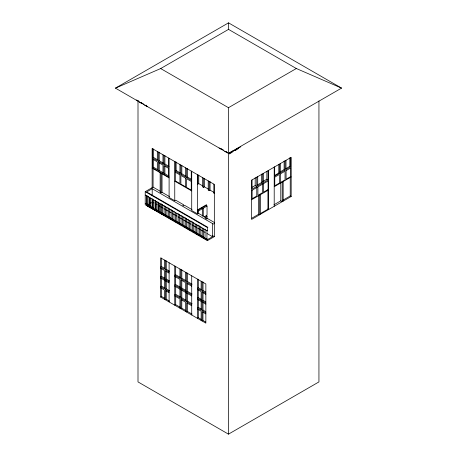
<?xml version="1.0" encoding="UTF-8"?>
<svg xmlns="http://www.w3.org/2000/svg" width="457" height="457" viewBox="0 0 457 457"><rect width="100%" height="100%" fill="white"/><g stroke="black" fill="none" stroke-linecap="round" stroke-linejoin="round"><path stroke-width="0.69" d="M185.268 217.635L185.268 226.404L184.799 226.672L146.628 205.547L146.628 195.87L147.103 195.602L147.103 204.365L148.297 205.084L147.103 204.365L146.628 204.639L205.998 238.914L205.998 238.44L207.415 239.257L207.415 240.639L214.333 236.646L214.333 184.411L152.135 148.502L152.135 187.678M149.93 205.998L149.93 197.23L149.456 197.504L149.456 206.267L149.93 205.998L150.873 206.541M150.873 207.084L150.873 198.321M152.284 199.138L152.284 207.901L152.752 207.632L153.695 208.175M152.752 207.627L152.752 198.864M153.695 208.718L153.695 199.949M155.58 209.26L155.58 200.497L155.112 200.766L155.112 209.535L155.58 209.26L156.997 210.077L156.523 210.351L156.523 201.583L156.997 201.314M158.408 210.894L158.408 202.125L157.939 202.4L157.939 211.168L158.408 210.894L159.824 211.711L159.35 211.985L159.35 203.216M161.247 212.534L161.247 203.765L160.773 204.039L160.773 212.802L161.247 212.534L205.056 237.829L205.056 229.06M162.658 205.256L162.658 213.345L164.074 214.167L164.074 205.399M165.485 206.216L165.485 214.979L166.902 215.795L166.902 207.032M168.313 207.844L168.313 216.612L169.73 217.429L169.73 208.66M171.141 218.246L171.141 209.477M172.552 219.063L172.557 210.294M173.968 219.874L173.968 211.111M175.379 220.691L175.379 212.602M176.796 221.508L176.796 213.419M178.207 222.325L178.207 213.562M179.624 223.142L179.624 214.373M181.035 223.959L181.035 215.19M182.44 224.77L182.44 216.001M229.414 153.86L230.791 152.232L233.618 150.599L232.242 152.227L229.414 153.86L229.414 152.461M237.571 148.314L235.069 150.593L237.897 148.965L239.268 147.337M115.444 88.138L228.529 22.85L341.556 88.104L228.471 153.398L115.444 88.138L160.675 68.556L228.529 29.379L296.325 68.521L341.556 88.104M160.675 68.556L228.471 107.692L296.325 68.521M152.609 148.771L152.609 158.025L153.552 157.476L157.676 159.859M158.265 152.038L158.265 161.287L159.207 160.744L163.332 163.126M152.609 167.816L157.322 170.541L157.322 161.835L152.609 159.11L152.609 167.816L153.552 167.273L157.676 169.656M163.92 155.306L163.92 164.554L164.891 163.994L169.01 166.371M158.265 171.084L162.978 173.803L162.978 165.097L158.265 162.378L158.265 171.084L159.236 170.524L163.36 172.9M163.92 174.346L168.627 177.065L168.627 168.359L163.92 165.64L163.92 174.346L164.891 173.786L169.01 176.162M175.094 171.158L176.322 170.45M207.415 240.639L145.217 204.73L145.217 191.672L153.078 187.13L160.476 191.403M180.881 165.097L180.881 174.346L181.823 173.803L185.948 176.179M148.514 196.413L148.045 196.687L148.045 205.45L148.514 205.182L147.103 204.365M186.536 168.359L186.536 177.607L187.479 177.065L191.009 179.104M160.15 172.717L160.15 192.306L161.093 192.848L162.035 192.306L169.427 196.567M240.839 146.806L236.44 148.965M147.103 203.891L146.628 204.159L145.217 203.348M147.188 204.782L148.302 204.136M149.416 203.496L151.09 202.531M149.513 203.879L151.244 202.879M197.373 183.868L197.841 184.137L198.755 183.611L202.879 185.993M162.189 204.856L162.658 204.582M169.101 158.293L169.101 197.47L174.757 200.732L175.694 200.189L183.708 204.816L182.766 205.359L183.708 205.901L184.651 205.359L192.043 209.626M202.554 177.607L202.554 186.862L203.491 187.399L204.433 186.856L208.563 189.238M208.209 180.875L208.209 190.123L209.152 190.666L210.066 190.141L214.19 192.523M197.447 209.94L206.564 204.673L206.564 206.644M197.613 213.945L197.613 210.386L206.096 205.49L207.038 206.038L207.038 215.287L204.348 216.841M197.613 210.386L198.555 210.934L202.325 208.758L201.383 208.215M202.325 216.207L202.325 207.667L203.268 208.215L207.038 206.038M191.717 171.352L191.717 210.528L197.373 213.79L198.315 213.248L206.318 217.869L205.376 218.412L206.318 218.96L207.289 218.395L214.687 222.668M252.235 187.216L255.189 185.513L256.777 186.433L256.777 177.185M262.752 181.589L266.871 179.207L268.082 179.904L268.082 170.655M257.337 184.988L261.461 182.606L262.432 183.166L262.432 173.917M280.01 171.963L284.128 169.587L285.042 170.113L285.042 160.864M285.694 168.719L289.812 166.337L290.698 166.851L290.698 157.596M274.68 175.419L278.799 173.037L279.387 173.38L279.387 164.126M256.777 186.433L252.058 189.158L252.058 179.904M262.432 183.166L257.719 185.89L257.719 176.642M268.082 179.904L263.375 182.623L263.375 173.374M279.387 173.38L274.68 176.099L274.68 166.851M285.042 170.113L280.33 172.832L280.33 163.583M290.698 166.851L285.985 169.57L285.985 160.321M252.058 190.243L268.082 180.995L268.082 189.581L263.489 192.231L263.489 183.645M274.68 177.185L279.387 174.465L279.387 183.171M280.33 173.923L285.042 171.204L285.042 179.904L280.421 182.509L280.421 173.871M285.985 170.655L290.698 167.936L290.698 176.642M204.885 217.618L207.038 216.372L207.038 219.052M279.387 183.103L274.766 185.776L274.766 177.133M290.698 176.573L286.076 179.247L286.076 170.604M251.59 199.766L268.55 189.975M274.206 186.707L291.172 176.916M145.217 191.672L207.415 227.58L207.884 227.312L146.628 191.946L152.204 188.724L152.204 195.653M214.333 223.587L213.459 224.09L151.261 188.181M207.501 239.605L212.516 236.709L212.516 223.547M164.794 268.436L161.561 266.568L160.618 267.111L164.389 269.287L164.389 260.039M273.994 204.753L280.775 200.84L282.215 201.668L282.215 182.08M282.832 200.229L290.229 195.956L291.172 196.504L259.605 214.727M251.881 218.166L258.662 214.247L258.662 195.293M260.541 213.47L267.933 209.203L267.933 189.615M259.605 195.139L259.605 214.796L251.59 219.423L251.59 180.178L291.172 157.328L291.172 196.567M165.331 260.587L165.331 269.836L166.274 269.287L169.501 271.155M164.794 278.227L161.561 276.365L160.618 276.908L169.101 281.803M169.501 280.946L166.274 279.084L165.331 279.627L165.331 270.921L169.101 273.097M180.275 277.41L175.665 274.748L174.757 275.274L179.938 278.267L179.938 269.019M164.794 288.024L161.561 286.156L160.618 286.699L164.389 288.875L164.389 280.17M180.881 269.561L180.881 278.81L181.823 278.267L185.948 280.649M165.331 280.718L165.331 289.424L166.274 288.875L169.501 290.743M180.275 287.202L175.665 284.54L174.757 285.071L191.717 294.862M160.618 297.039L205.856 323.156L205.856 283.98L160.618 257.862L160.618 297.039L161.561 296.496L164.794 298.358M186.536 272.829L186.536 282.078L187.479 281.529L192.083 284.191M185.913 290.458L181.795 288.076L180.881 288.607L180.881 279.901L185.593 282.62L185.593 291.326M169.473 301.1L166.245 299.232L165.331 299.758L165.331 290.509L169.101 292.686M180.304 296.976L175.694 294.319L174.757 294.862L179.938 297.855L179.938 289.15M192.054 294.005L187.444 291.343L186.536 291.869L186.536 283.163L191.717 286.156M201.543 289.652L198.315 287.79L197.373 288.333L201.143 290.509L201.143 281.261M180.881 289.692L180.881 298.398L181.823 297.855L185.948 300.238M180.304 307.315L175.694 304.653L174.757 305.202L174.757 266.025M202.085 281.803L202.085 291.052L203.028 290.509L205.719 292.063M186.536 292.96L186.536 301.666L187.479 301.117L192.083 303.779M201.486 299.484L198.252 297.616L197.373 298.124L205.856 303.025M185.913 310.589L181.795 308.212L180.881 308.738L180.881 299.489L185.593 302.208L185.593 311.457M205.719 301.86L203.028 300.3L202.085 300.849L202.085 292.143L205.856 294.319M192.083 314.119L187.479 311.457L186.536 312L186.536 302.751L191.717 305.744M201.543 309.24L198.315 307.378L197.373 307.921L201.143 310.097L201.143 301.392M202.085 301.934L202.085 310.64L203.028 310.097L205.719 311.651M201.543 319.58L198.315 317.712L197.373 318.261L197.373 279.084M205.661 322.025L202.965 320.471L202.085 320.98L202.085 311.731L205.856 313.908M138.003 100.946L138.003 381.915L228.471 434.15L318.94 381.915L318.94 100.946M234.138 150.422L235.184 150.067L230.791 152.232M146.628 205.547L183.383 225.855M224.713 151.216L227.529 152.781L226.609 151.741M267.608 209.015L268.55 209.557L268.55 170.387M258.662 214.184L259.605 214.796M180.264 172.935L176.139 170.552L176.139 162.018M152.609 158.025L157.322 160.744L157.322 151.495M158.265 161.287L162.978 164.012L162.978 154.763M163.92 164.554L168.627 167.273L168.627 158.025M180.881 174.346L185.593 177.065L185.593 167.816M186.536 177.607L191.249 180.332L191.249 171.078M214.333 193.659L213.865 193.391L213.865 184.137M152.135 168.09L169.101 177.882M174.757 181.149L191.717 190.94M206.096 215.83L207.038 216.372M145.217 195.053L207.415 230.962L207.415 227.58M212.494 235.578L214.333 236.646M152.204 201.885L154.049 202.954M155.283 203.662L157.128 204.73M158.356 205.439L159.59 206.147M160.818 206.861L162.669 207.924M163.897 208.638L168.205 211.123M169.438 211.837L171.284 212.899M172.512 213.613L176.819 216.098M178.053 216.807L182.36 219.297M183.594 220.006L190.975 224.273M192.208 224.981L196.516 227.466M197.744 228.18L202.668 231.019M203.902 231.733L205.13 232.442M206.981 233.51L212.516 236.709M147.862 205.816L149.091 206.524M153.398 209.015L154.632 209.723M158.939 212.208L162.629 214.344M169.398 218.252L171.249 219.314M172.478 220.028L173.711 220.737M174.94 221.451L176.785 222.513M181.092 225.004L182.326 225.712M183.554 226.421L185.405 227.489M186.633 228.197L190.94 230.688M192.174 231.396L194.019 232.464M195.248 233.173L199.555 235.663M200.789 236.372L206.941 239.925M165.331 269.836L169.101 272.012M180.881 278.81L185.593 281.529L185.593 272.281M186.536 282.078L191.717 285.071M202.085 291.052L205.856 293.228M160.618 268.202L164.389 270.378L164.389 279.084M174.757 276.365L179.938 279.353L179.938 288.059M197.373 289.424L201.143 291.595L201.143 300.3M160.618 277.993L169.101 282.894M174.757 286.156L191.717 295.947M197.373 299.215L205.856 304.111M165.331 289.424L169.101 291.6M180.881 298.398L185.593 301.117L185.593 292.411M186.536 301.666L191.717 304.653M202.085 310.64L205.856 312.817M160.618 287.79L164.389 289.967L164.389 299.215M174.757 295.953L179.938 298.941L179.938 308.195M197.373 309.006L201.143 311.183L201.143 320.437M221.754 149.051L223.444 150.033M219.08 147.937L221.896 149.576L220.977 148.491M136.529 99.963L138.22 100.946M141.596 102.911L143.852 104.219M144.555 105.076L147.371 106.715L145.989 105.081M150.747 206.524L149.53 205.804L151.29 206.89M152.575 207.604L153.786 208.323M155.003 209.043L156.831 210.123M158.042 210.843L184.799 226.672M152.489 207.609L153.689 208.329M154.883 209.049L156.682 210.129M157.876 210.854L159.676 211.934M160.875 212.654L169.256 217.698M226.478 151.981L227.529 152.781M140.819 102.351L141.739 103.436L138.922 101.797L138.003 100.711M290.229 177.07L290.229 195.956M289.812 157.802L289.812 166.337M284.128 161.047L284.128 169.587M283.157 181.538L283.157 201.126M280.775 182.651L280.775 200.84M278.799 164.497L278.799 173.037M274.206 167.119L274.206 206.296M266.871 171.381L266.871 179.207M262.432 184.257L262.432 192.728L257.897 195.35L257.897 186.873M261.461 174.071L261.461 182.606M260.547 194.596L260.547 214.184M256.771 187.524L256.771 196.024L252.121 198.709L252.121 190.209M255.189 177.687L255.189 185.513M228.529 22.85L228.529 29.379M228.471 107.692L228.471 434.15M210.066 181.6L210.066 190.141M209.152 181.418L209.152 190.666M206.941 230.231L206.941 239.234M206.564 215.19L206.564 216.618M204.433 178.316L204.433 186.856M203.645 228.917L203.645 237.012M203.491 178.15L203.491 187.399M203.268 208.215L203.268 216.041M203.028 281.969L203.028 290.509M203.028 292.269L203.028 300.3M203.028 302.06L203.028 310.097M202.965 311.931L202.965 320.471M202.228 228.1L202.228 236.195M200.817 226.615L200.817 235.378M199.406 225.798L199.406 234.561M198.755 175.071L198.755 183.611M198.555 210.934L198.555 213.779M198.315 279.25L198.315 287.79M198.315 299.341L198.315 307.378M198.315 309.178L198.315 317.712M198.252 289.578L198.252 297.616M197.99 224.981L197.99 233.744M197.841 174.888L197.841 184.137M197.373 174.62L197.373 213.79M196.579 224.164L196.579 232.933M195.162 224.021L195.162 232.116M193.751 222.53L193.751 231.299M192.334 221.714L192.334 230.482M191.717 275.817L191.717 314.993M190.923 220.897L190.923 229.665M189.506 220.76L189.506 228.848M188.095 219.269L188.095 228.032M187.479 168.53L187.479 177.065M187.479 272.995L187.479 281.529M187.444 283.306L187.444 291.343M187.479 293.086L187.479 301.117M187.479 302.917L187.479 311.457M186.679 218.452L186.679 227.215M183.857 216.818L183.857 225.587M181.823 165.263L181.823 173.803M181.823 269.727L181.823 278.267M181.823 289.818L181.823 297.855M181.795 280.044L181.795 288.076M181.795 299.672L181.795 308.212M179.938 164.549L179.938 173.803L175.225 171.078L175.225 161.829M175.665 266.208L175.665 274.748M175.665 276.508L175.665 284.54M175.694 286.282L175.694 294.319M175.694 296.119L175.694 304.653M174.757 161.561L174.757 200.732M169.101 262.758L169.101 301.934M166.274 260.753L166.274 269.287M166.274 271.047L166.274 279.084M166.274 280.844L166.274 288.875M166.245 290.692L166.245 299.232M164.891 155.454L164.891 163.994M164.891 166.422L164.891 173.786M162.035 173.414L162.035 192.306M161.561 258.034L161.561 266.568M161.561 268.328L161.561 276.365M161.561 278.119L161.561 286.156M161.561 287.956L161.561 296.496M161.093 173.26L161.093 192.848M159.207 152.21L159.207 160.744M159.236 162.486L159.236 170.524M153.552 148.942L153.552 157.476M153.552 159.236L153.552 167.273M153.078 168.245L153.078 187.13M179.938 174.888L175.225 172.169L175.225 180.875L179.938 183.594L179.938 174.888M185.593 178.156L180.881 175.431L180.881 184.137L185.593 186.862L185.593 178.156M191.249 181.418L186.536 178.698L186.536 187.404L191.249 190.123L191.249 181.418"/></g></svg>
